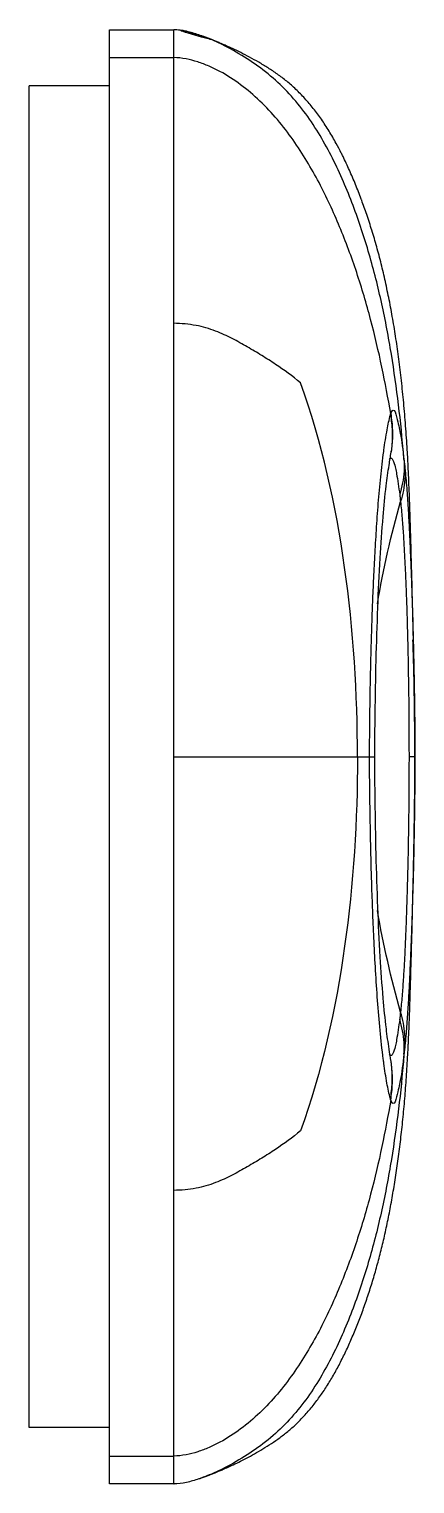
# Model space of a CAD drawing. Extents: x 12 to 460, y -119 to 203.
# Drawn here: x 409.69 to 414.49, y 90.84 to 108.95 of the extents above; entities that cross this region are included whole.
import ezdxf

# ---------------------------------------------------------------- set-up
doc = ezdxf.new("R2010")
doc.units = 0
doc.header["$LTSCALE"] = 16.335
doc.header["$MEASUREMENT"] = 0
doc.layers.get('0').update_dxf_attribs({"linetype": 'CONTINUOUS'})

msp = doc.modelspace()

# ---------------------------------------------------------------- linework, layer by layer
at = {"color": 7, "linetype": 'Continuous'}
for p, q in [((410.689, 90.844), (410.689, 108.944)), ((410.689, 108.944), (411.489, 108.944)), ((411.489, 90.844), (411.489, 108.944)), ((411.608, 108.933), (411.489, 108.944)), ((410.689, 108.597), (411.489, 108.597)), ((409.689, 91.544), (409.689, 108.244)), ((410.689, 108.244), (409.689, 108.244)), ((414.194, 103.697), (414.193, 103.692)), ((411.489, 99.894), (413.991, 99.894)), ((414.489, 99.894), (414.416, 99.894)), ((414.194, 96.091), (414.193, 96.095)), ((410.689, 91.544), (409.689, 91.544)), ((410.689, 91.191), (411.489, 91.191)), ((411.493, 90.844), (410.689, 90.844))]:
    msp.add_line(p, q, dxfattribs=at)
for points, knots in [([(411.602, 108.934), (411.64, 108.927), (411.695, 108.913), (411.776, 108.888), (411.837, 108.867), (411.887, 108.849), (411.913, 108.839), (411.922, 108.835), (412.036, 108.792), (411.426, 108.962), (411.637, 108.928), (411.593, 108.931), (411.581, 108.932)], [0, 0, 0, 0, 0.1147093, 0.1710416, 0.2547501, 0.3095285, 0.3292155, 0.3373135, 0.3407544, 0.6855377, 0.7072698, 0.7455284, 0.7455284, 0.7455284, 0.7455284]), ([(414.353, 103.596), (414.35, 103.638), (414.311, 104.103), (414.229, 104.778), (414.066, 105.613), (413.906, 106.23), (413.699, 106.835), (413.483, 107.324), (413.271, 107.698), (413.088, 107.964), (412.876, 108.209), (412.635, 108.424), (412.372, 108.608), (412.14, 108.739), (411.948, 108.826), (411.8, 108.882), (411.648, 108.929), (411.542, 108.943), (411.489, 108.944)], [0, 0, 0, 0, 0.124059, 1.400474, 2.038008, 2.674653, 3.311898, 3.953735, 4.276246, 4.599046, 4.92203, 5.244479, 5.565284, 5.882902, 6.041027, 6.199281, 6.357795, 6.516892, 6.516892, 6.516892, 6.516892]), ([(411.608, 108.933), (411.612, 108.932), (411.635, 108.928), (411.593, 108.931), (411.581, 108.932)], [0, 0, 0, 0, 0.01076442, 0.04902307, 0.04902307, 0.04902307, 0.04902307]), ([(411.976, 108.814), (411.975, 108.815), (411.971, 108.817), (411.966, 108.819), (411.961, 108.821), (411.956, 108.823), (411.951, 108.824), (411.947, 108.826), (411.943, 108.828), (411.939, 108.829), (411.936, 108.83), (411.933, 108.832), (411.929, 108.833), (411.926, 108.834), (411.924, 108.835), (411.921, 108.836), (411.918, 108.837), (411.915, 108.838), (411.913, 108.839), (411.91, 108.84), (411.907, 108.841), (411.905, 108.842), (411.902, 108.843), (411.899, 108.845), (411.895, 108.846), (411.892, 108.847), (411.888, 108.848), (411.884, 108.85), (411.879, 108.852), (411.874, 108.854), (411.868, 108.856), (411.862, 108.858), (411.858, 108.86), (411.856, 108.86)], [0, 0, 0, 0, 0.0059005, 0.0114829, 0.0168596, 0.0221213, 0.0271577, 0.0317686, 0.0360226, 0.039978, 0.0436833, 0.0471799, 0.050503, 0.0536836, 0.0567496, 0.0597261, 0.0626383, 0.0655111, 0.0683693, 0.0712382, 0.074145, 0.0771192, 0.0801949, 0.0834117, 0.0868174, 0.0904705, 0.094444, 0.0988295, 0.103741, 0.1093181, 0.1157209, 0.1231069, 0.128814, 0.128814, 0.128814, 0.128814]), ([(412.22, 108.709), (412.194, 108.721), (412.152, 108.741), (412.1, 108.764), (412.067, 108.778), (412.045, 108.787), (412.028, 108.794), (412.016, 108.799), (412.005, 108.803), (411.997, 108.806), (411.989, 108.809), (411.983, 108.812), (411.978, 108.814), (411.976, 108.814)], [0, 0, 0, 0, 0.0871325, 0.1390762, 0.1712875, 0.1939195, 0.2109578, 0.2243625, 0.2352509, 0.2443965, 0.2523066, 0.2593211, 0.2656837, 0.2656837, 0.2656837, 0.2656837]), ([(412.22, 108.709), (412.194, 108.721), (412.152, 108.741), (412.1, 108.764), (412.067, 108.778), (412.045, 108.787), (412.028, 108.794), (412.016, 108.799), (412.005, 108.803), (411.997, 108.806), (411.989, 108.809), (411.983, 108.812), (411.978, 108.814), (411.976, 108.814)], [0, 0, 0, 0, 0.0871325, 0.1390762, 0.1712875, 0.1939195, 0.2109578, 0.2243625, 0.2352509, 0.2443965, 0.2523066, 0.2593211, 0.2656837, 0.2656837, 0.2656837, 0.2656837]), ([(414.188, 104.166), (414.156, 104.359), (414.082, 104.751), (413.944, 105.338), (413.772, 105.923), (413.56, 106.494), (413.348, 106.955), (413.146, 107.313), (412.975, 107.576), (412.783, 107.829), (412.566, 108.06), (412.327, 108.263), (412.112, 108.404), (411.929, 108.493), (411.788, 108.546), (411.642, 108.586), (411.54, 108.597), (411.489, 108.597)], [0, 0, 0, 0, 0.587171, 1.198135, 1.808268, 2.415254, 3.022386, 3.33074, 3.644816, 3.963899, 4.282132, 4.595142, 4.900986, 5.051873, 5.202274, 5.353165, 5.50637, 5.50637, 5.50637, 5.50637]), ([(413.573, 107.409), (413.553, 107.449), (413.504, 107.542), (413.423, 107.683), (413.328, 107.829), (413.228, 107.964), (413.122, 108.089), (413.011, 108.202), (412.897, 108.303), (412.78, 108.391), (412.664, 108.469), (412.548, 108.539), (412.471, 108.582), (412.433, 108.602)], [0, 0, 0, 0, 0.136182, 0.314814, 0.488318, 0.656768, 0.820389, 0.978556, 1.130875, 1.277106, 1.417344, 1.552099, 1.681441, 1.681441, 1.681441, 1.681441]), ([(413.822, 106.835), (413.799, 106.897), (413.752, 107.018), (413.676, 107.195), (413.622, 107.31), (413.595, 107.367)], [0, 0, 0, 0, 0.197469, 0.3901553, 0.5782752, 0.5782752, 0.5782752, 0.5782752]), ([(414.394, 103.717), (414.388, 103.817), (414.375, 104.012), (414.351, 104.298), (414.323, 104.574), (414.291, 104.839), (414.255, 105.095), (414.215, 105.341), (414.171, 105.579), (414.123, 105.807), (414.072, 106.028), (414.016, 106.241), (413.956, 106.446), (413.893, 106.639), (413.849, 106.763), (413.827, 106.822)], [0, 0, 0, 0, 0.298816, 0.586251, 0.863112, 1.130096, 1.387927, 1.637277, 1.878569, 2.112205, 2.338665, 2.558422, 2.771774, 2.979284, 3.167291, 3.167291, 3.167291, 3.167291]), ([(413.066, 104.549), (412.966, 104.631), (412.808, 104.748), (412.583, 104.891), (412.403, 104.998), (412.248, 105.085), (412.116, 105.15), (411.968, 105.213), (411.805, 105.26), (411.629, 105.284), (411.536, 105.289), (411.489, 105.291)], [0, 0, 0, 0, 0.387131, 0.590654, 0.799668, 1.013715, 1.124791, 1.240957, 1.494596, 1.632065, 1.773064, 1.773064, 1.773064, 1.773064]), ([(413.775, 99.894), (413.775, 100.682), (413.676, 102.258), (413.333, 103.809), (413.066, 104.549)], [0, 0, 0, 0, 2.363715, 4.725597, 4.725597, 4.725597, 4.725597]), ([(414.103, 103.711), (414.115, 103.796), (414.138, 103.944), (414.168, 104.09), (414.184, 104.151)], [0, 0, 0, 0, 0.2577581, 0.4476093, 0.4476093, 0.4476093, 0.4476093]), ([(414.184, 104.151), (414.184, 104.154), (414.186, 104.159), (414.187, 104.163), (414.188, 104.166)], [0, 0, 0, 0, 0.00786566, 0.01470065, 0.01470065, 0.01470065, 0.01470065]), ([(414.184, 104.151), (414.196, 104.083), (414.212, 103.945), (414.206, 103.805), (414.199, 103.736)], [0, 0, 0, 0, 0.208312, 0.4163795, 0.4163795, 0.4163795, 0.4163795]), ([(414.188, 104.166), (414.192, 104.183), (414.232, 104.245), (414.277, 104.057), (414.316, 103.903), (414.341, 103.705), (414.353, 103.596)], [0, 0, 0, 0, 0.0539903, 0.1460213, 0.3573125, 0.6857273, 0.6857273, 0.6857273, 0.6857273]), ([(414.188, 104.166), (414.2, 104.097), (414.214, 103.959), (414.208, 103.802), (414.197, 103.715), (414.194, 103.697)], [0, 0, 0, 0, 0.2076438, 0.4151194, 0.4704179, 0.4704179, 0.4704179, 0.4704179]), ([(413.925, 99.894), (413.925, 99.949), (413.926, 100.061), (413.927, 100.23), (413.929, 100.406), (413.932, 100.592), (413.935, 100.794), (413.94, 101.014), (413.946, 101.254), (413.954, 101.512), (413.963, 101.79), (413.976, 102.085), (413.991, 102.396), (414.01, 102.718), (414.033, 103.048), (414.062, 103.373), (414.087, 103.588), (414.101, 103.693)], [0, 0, 0, 0, 0.165668, 0.335172, 0.508549, 0.692499, 0.893741, 1.11392, 1.3536, 1.612555, 1.890791, 2.186379, 2.498019, 2.82413, 3.156358, 3.488527, 3.804741, 3.804741, 3.804741, 3.804741]), ([(413.991, 99.894), (413.991, 100.072), (413.994, 100.471), (414.006, 101.091), (414.026, 101.738), (414.053, 102.335), (414.088, 102.84), (414.125, 103.226), (414.163, 103.493), (414.185, 103.632), (414.193, 103.686)], [0, 0, 0, 0, 0.534421, 1.197393, 1.860605, 2.474441, 2.991774, 3.378024, 3.637494, 3.801316, 3.801316, 3.801316, 3.801316]), ([(414.175, 103.595), (414.178, 103.602), (414.197, 103.63), (414.247, 103.517), (414.263, 103.398), (414.29, 103.246), (414.3, 103.159)], [0, 0, 0, 0, 0.022796, 0.0776722, 0.2341517, 0.495855, 0.495855, 0.495855, 0.495855]), ([(414.353, 103.596), (414.357, 103.548), (414.357, 103.449), (414.339, 103.302), (414.315, 103.206), (414.3, 103.159)], [0, 0, 0, 0, 0.1467232, 0.2941997, 0.4429366, 0.4429366, 0.4429366, 0.4429366]), ([(414.353, 103.596), (414.355, 103.579), (414.359, 103.543), (414.363, 103.507), (414.365, 103.489)], [0, 0, 0, 0, 0.0532608, 0.1083787, 0.1083787, 0.1083787, 0.1083787]), ([(414.365, 103.489), (414.368, 103.442), (414.368, 103.348), (414.349, 103.208), (414.325, 103.116), (414.31, 103.071)], [0, 0, 0, 0, 0.1402654, 0.2813633, 0.4238794, 0.4238794, 0.4238794, 0.4238794]), ([(414.365, 103.489), (414.373, 103.406), (414.388, 103.24), (414.405, 102.994), (414.418, 102.752), (414.429, 102.518), (414.438, 102.295), (414.446, 102.085), (414.453, 101.886), (414.459, 101.699), (414.464, 101.525), (414.468, 101.361), (414.472, 101.208), (414.475, 101.066), (414.478, 100.935), (414.48, 100.813), (414.482, 100.701), (414.484, 100.599), (414.485, 100.506), (414.486, 100.421), (414.487, 100.343), (414.488, 100.269), (414.488, 100.198), (414.489, 100.127), (414.489, 100.054), (414.489, 99.976), (414.489, 99.922), (414.489, 99.894)], [0, 0, 0, 0, 0.24938, 0.498401, 0.741943, 0.976987, 1.199995, 1.410822, 1.609479, 1.795963, 1.970679, 2.134233, 2.286846, 2.428852, 2.560484, 2.681958, 2.793597, 2.895792, 2.98897, 3.073533, 3.150717, 3.223049, 3.293269, 3.363781, 3.436413, 3.5131, 3.598004, 3.598004, 3.598004, 3.598004]), ([(414.3, 103.159), (414.302, 103.145), (414.305, 103.115), (414.309, 103.086), (414.31, 103.071)], [0, 0, 0, 0, 0.04360867, 0.08900946, 0.08900946, 0.08900946, 0.08900946]), ([(414.31, 103.071), (414.318, 103.002), (414.331, 102.862), (414.346, 102.652), (414.358, 102.442), (414.368, 102.236), (414.377, 102.038), (414.384, 101.849), (414.39, 101.671), (414.395, 101.504), (414.399, 101.348), (414.402, 101.201), (414.405, 101.063), (414.407, 100.935), (414.409, 100.817), (414.411, 100.708), (414.412, 100.608), (414.413, 100.516), (414.414, 100.432), (414.414, 100.357), (414.415, 100.287), (414.415, 100.222), (414.415, 100.159), (414.415, 100.096), (414.415, 100.032), (414.416, 99.964), (414.416, 99.918), (414.416, 99.894)], [0, 0, 0, 0, 0.208288, 0.420566, 0.632078, 0.839694, 1.038972, 1.227563, 1.405279, 1.572255, 1.729047, 1.876046, 2.013337, 2.141106, 2.259454, 2.368561, 2.468715, 2.560273, 2.643627, 2.719147, 2.787944, 2.852265, 2.914514, 2.976741, 3.040392, 3.106873, 3.179636, 3.179636, 3.179636, 3.179636]), ([(414.471, 101.349), (414.469, 101.441), (414.463, 101.662), (414.455, 102.009), (414.445, 102.382), (414.436, 102.696), (414.43, 102.887), (414.428, 102.958)], [0, 0, 0, 0, 0.27362, 0.665886, 1.038813, 1.394096, 1.609675, 1.609675, 1.609675, 1.609675]), ([(414.489, 99.894), (414.489, 100.32), (414.481, 100.805), (414.467, 101.29), (414.465, 101.349)], [0, 0, 0, 0, 1.277116, 1.45559, 1.45559, 1.45559, 1.45559]), ([(414.484, 100.612), (414.483, 100.665), (414.48, 100.864), (414.476, 101.11), (414.472, 101.303), (414.471, 101.349)], [0, 0, 0, 0, 0.1581903, 0.5966286, 0.7369895, 0.7369895, 0.7369895, 0.7369895]), ([(414.488, 100.279), (414.488, 100.288), (414.487, 100.308), (414.487, 100.329), (414.487, 100.341)], [0, 0, 0, 0, 0.02590033, 0.06178903, 0.06178903, 0.06178903, 0.06178903]), ([(414.488, 100.279), (414.488, 100.288), (414.487, 100.308), (414.487, 100.329), (414.487, 100.341)], [0, 0, 0, 0, 0.02590033, 0.06178903, 0.06178903, 0.06178903, 0.06178903]), ([(413.775, 99.894), (413.775, 99.106), (413.676, 97.53), (413.333, 95.979), (413.066, 95.238)], [0, 0, 0, 0, 2.363715, 4.725597, 4.725597, 4.725597, 4.725597]), ([(414.095, 96.134), (414.08, 96.252), (414.054, 96.494), (414.024, 96.861), (414, 97.23), (413.981, 97.59), (413.966, 97.934), (413.954, 98.258), (413.945, 98.56), (413.939, 98.84), (413.934, 99.096), (413.93, 99.327), (413.927, 99.534), (413.926, 99.72), (413.925, 99.837), (413.925, 99.894)], [0, 0, 0, 0, 0.356965, 0.730422, 1.103435, 1.466154, 1.810909, 2.136213, 2.438854, 2.71864, 2.975715, 3.207403, 3.412103, 3.595655, 3.765218, 3.765218, 3.765218, 3.765218]), ([(414.193, 96.101), (414.185, 96.153), (414.163, 96.289), (414.127, 96.551), (414.089, 96.934), (414.054, 97.437), (414.026, 98.035), (414.006, 98.684), (413.994, 99.31), (413.991, 99.713), (413.991, 99.894)], [0, 0, 0, 0, 0.157702, 0.412572, 0.794148, 1.309918, 1.925259, 2.591991, 3.258503, 3.801358, 3.801358, 3.801358, 3.801358]), ([(414.416, 99.894), (414.416, 99.87), (414.416, 99.825), (414.415, 99.76), (414.415, 99.7), (414.415, 99.641), (414.415, 99.582), (414.415, 99.52), (414.414, 99.455), (414.414, 99.384), (414.413, 99.306), (414.412, 99.221), (414.411, 99.128), (414.41, 99.027), (414.408, 98.918), (414.406, 98.799), (414.404, 98.672), (414.401, 98.536), (414.397, 98.391), (414.393, 98.237), (414.388, 98.073), (414.382, 97.899), (414.375, 97.715), (414.367, 97.523), (414.357, 97.323), (414.345, 97.121), (414.33, 96.918), (414.317, 96.783), (414.31, 96.717)], [0, 0, 0, 0, 0.071853, 0.135304, 0.194715, 0.252603, 0.311139, 0.372, 0.436844, 0.50743, 0.585021, 0.670043, 0.762881, 0.863898, 0.973416, 1.091672, 1.21874, 1.354713, 1.499745, 1.653943, 1.817759, 1.991643, 2.175597, 2.369343, 2.570214, 2.774362, 2.97896, 3.179636, 3.179636, 3.179636, 3.179636]), ([(414.489, 99.894), (414.489, 99.866), (414.489, 99.814), (414.489, 99.739), (414.489, 99.67), (414.488, 99.603), (414.488, 99.536), (414.487, 99.467), (414.486, 99.394), (414.486, 99.314), (414.484, 99.227), (414.483, 99.132), (414.481, 99.029), (414.479, 98.916), (414.477, 98.794), (414.474, 98.662), (414.471, 98.521), (414.467, 98.37), (414.462, 98.209), (414.457, 98.036), (414.451, 97.853), (414.444, 97.659), (414.436, 97.454), (414.427, 97.237), (414.417, 97.011), (414.403, 96.776), (414.387, 96.538), (414.373, 96.379), (414.365, 96.299)], [0, 0, 0, 0, 0.083849, 0.157073, 0.224923, 0.29058, 0.356668, 0.425163, 0.497961, 0.577051, 0.66384, 0.758798, 0.862343, 0.974874, 1.096745, 1.228225, 1.36944, 1.52063, 1.682067, 1.853995, 2.037045, 2.231414, 2.437067, 2.654085, 2.881939, 3.117384, 3.357646, 3.598004, 3.598004, 3.598004, 3.598004]), ([(414.487, 99.489), (414.488, 99.5), (414.488, 99.519), (414.488, 99.538), (414.488, 99.545)], [0, 0, 0, 0, 0.03315131, 0.05584083, 0.05584083, 0.05584083, 0.05584083]), ([(414.487, 99.489), (414.488, 99.5), (414.488, 99.519), (414.488, 99.538), (414.488, 99.545)], [0, 0, 0, 0, 0.03315131, 0.05584083, 0.05584083, 0.05584083, 0.05584083]), ([(414.471, 98.437), (414.472, 98.52), (414.477, 98.738), (414.482, 99), (414.484, 99.18), (414.485, 99.224)], [0, 0, 0, 0, 0.2482302, 0.6552353, 0.786761, 0.786761, 0.786761, 0.786761]), ([(414.431, 96.929), (414.434, 97.036), (414.441, 97.254), (414.45, 97.588), (414.459, 97.939), (414.466, 98.223), (414.47, 98.391), (414.471, 98.437)], [0, 0, 0, 0, 0.320065, 0.654391, 1.004239, 1.371075, 1.508705, 1.508705, 1.508705, 1.508705]), ([(414.31, 96.717), (414.309, 96.702), (414.305, 96.672), (414.302, 96.643), (414.3, 96.629)], [0, 0, 0, 0, 0.04540078, 0.08900945, 0.08900945, 0.08900945, 0.08900945]), ([(414.365, 96.299), (414.368, 96.346), (414.368, 96.44), (414.349, 96.58), (414.325, 96.672), (414.31, 96.717)], [0, 0, 0, 0, 0.1402654, 0.2813634, 0.4238796, 0.4238796, 0.4238796, 0.4238796]), ([(414.408, 96.327), (414.413, 96.426), (414.42, 96.593), (414.426, 96.761), (414.428, 96.83)], [0, 0, 0, 0, 0.2949622, 0.502858, 0.502858, 0.502858, 0.502858]), ([(414.3, 96.629), (414.29, 96.542), (414.263, 96.39), (414.247, 96.27), (414.197, 96.157), (414.178, 96.186), (414.175, 96.193)], [0, 0, 0, 0, 0.2617033, 0.4181828, 0.473059, 0.4958417, 0.4958417, 0.4958417, 0.4958417]), ([(414.353, 96.191), (414.357, 96.24), (414.357, 96.338), (414.339, 96.485), (414.315, 96.581), (414.3, 96.629)], [0, 0, 0, 0, 0.1467231, 0.2941995, 0.4429365, 0.4429365, 0.4429365, 0.4429365]), ([(414.353, 96.191), (414.35, 96.15), (414.311, 95.685), (414.229, 95.009), (414.066, 94.175), (413.906, 93.557), (413.699, 92.953), (413.483, 92.463), (413.271, 92.09), (413.088, 91.824), (412.876, 91.578), (412.635, 91.364), (412.372, 91.18), (412.14, 91.049), (411.948, 90.961), (411.8, 90.905), (411.648, 90.858), (411.542, 90.844), (411.489, 90.844)], [0, 0, 0, 0, 0.124059, 1.400474, 2.038008, 2.674653, 3.311898, 3.953735, 4.276246, 4.599046, 4.92203, 5.244479, 5.565284, 5.882902, 6.041027, 6.199281, 6.357795, 6.516892, 6.516892, 6.516892, 6.516892]), ([(413.827, 92.965), (413.827, 92.965), (413.849, 93.024), (413.891, 93.143), (413.95, 93.323), (414.005, 93.51), (414.058, 93.704), (414.106, 93.904), (414.151, 94.111), (414.193, 94.325), (414.231, 94.546), (414.267, 94.775), (414.299, 95.012), (414.327, 95.257), (414.353, 95.511), (414.375, 95.774), (414.39, 96.001), (414.398, 96.14), (414.401, 96.189)], [0, 0, 0, 0, 0.002065, 0.187694, 0.377705, 0.572567, 0.772757, 0.978532, 1.190203, 1.408162, 1.632734, 1.864213, 2.102979, 2.349591, 2.604602, 2.86855, 3.142066, 3.28678, 3.28678, 3.28678, 3.28678]), ([(414.353, 96.191), (414.341, 96.082), (414.316, 95.884), (414.277, 95.73), (414.232, 95.543), (414.192, 95.605), (414.188, 95.622)], [0, 0, 0, 0, 0.3284148, 0.539706, 0.631737, 0.6857273, 0.6857273, 0.6857273, 0.6857273]), ([(414.365, 96.299), (414.363, 96.281), (414.359, 96.245), (414.355, 96.209), (414.353, 96.191)], [0, 0, 0, 0, 0.0551179, 0.1083787, 0.1083787, 0.1083787, 0.1083787]), ([(414.184, 95.636), (414.167, 95.701), (414.137, 95.847), (414.114, 95.995), (414.103, 96.077)], [0, 0, 0, 0, 0.2000727, 0.4478445, 0.4478445, 0.4478445, 0.4478445]), ([(414.184, 95.636), (414.196, 95.705), (414.212, 95.843), (414.206, 95.982), (414.199, 96.051)], [0, 0, 0, 0, 0.208312, 0.4163797, 0.4163797, 0.4163797, 0.4163797]), ([(414.188, 95.622), (414.2, 95.69), (414.214, 95.828), (414.208, 95.986), (414.197, 96.072), (414.194, 96.091)], [0, 0, 0, 0, 0.2076438, 0.4151194, 0.4702597, 0.4702597, 0.4702597, 0.4702597]), ([(414.188, 95.622), (414.156, 95.429), (414.082, 95.036), (413.944, 94.449), (413.772, 93.865), (413.56, 93.294), (413.348, 92.832), (413.146, 92.475), (412.975, 92.212), (412.783, 91.959), (412.566, 91.727), (412.327, 91.524), (412.112, 91.384), (411.929, 91.295), (411.788, 91.241), (411.642, 91.202), (411.54, 91.191), (411.489, 91.191)], [0, 0, 0, 0, 0.587171, 1.198135, 1.808268, 2.415254, 3.022386, 3.33074, 3.644816, 3.963899, 4.282132, 4.595142, 4.900986, 5.051873, 5.202274, 5.353165, 5.50637, 5.50637, 5.50637, 5.50637]), ([(414.188, 95.622), (414.187, 95.624), (414.186, 95.629), (414.184, 95.634), (414.184, 95.636)], [0, 0, 0, 0, 0.00683499, 0.01470065, 0.01470065, 0.01470065, 0.01470065]), ([(413.066, 95.238), (412.966, 95.157), (412.808, 95.039), (412.583, 94.896), (412.403, 94.79), (412.248, 94.703), (412.116, 94.637), (411.968, 94.575), (411.805, 94.527), (411.629, 94.503), (411.536, 94.498), (411.489, 94.497)], [0, 0, 0, 0, 0.387131, 0.590654, 0.799668, 1.013715, 1.124791, 1.240957, 1.494596, 1.632065, 1.773064, 1.773064, 1.773064, 1.773064]), ([(413.621, 92.475), (413.646, 92.528), (413.694, 92.634), (413.763, 92.798), (413.806, 92.909), (413.827, 92.965)], [0, 0, 0, 0, 0.1738513, 0.3515022, 0.5310656, 0.5310656, 0.5310656, 0.5310656]), ([(412.467, 91.204), (412.502, 91.223), (412.573, 91.263), (412.679, 91.329), (412.787, 91.402), (412.895, 91.484), (413.001, 91.576), (413.103, 91.678), (413.2, 91.79), (413.294, 91.911), (413.382, 92.041), (413.467, 92.179), (413.519, 92.274), (413.545, 92.323)], [0, 0, 0, 0, 0.118827, 0.244248, 0.375112, 0.510608, 0.650311, 0.794372, 0.942909, 1.095737, 1.252879, 1.414504, 1.580437, 1.580437, 1.580437, 1.580437]), ([(412.273, 91.103), (412.305, 91.119), (412.37, 91.152), (412.435, 91.186), (412.467, 91.204)], [0, 0, 0, 0, 0.1071233, 0.2187382, 0.2187382, 0.2187382, 0.2187382]), ([(411.803, 90.909), (411.805, 90.909), (411.809, 90.911), (411.817, 90.913), (411.826, 90.917), (411.836, 90.92), (411.846, 90.924), (411.855, 90.927), (411.863, 90.93), (411.87, 90.932), (411.876, 90.934), (411.881, 90.936), (411.886, 90.938), (411.89, 90.94), (411.893, 90.941), (411.897, 90.942), (411.9, 90.944), (411.903, 90.945), (411.906, 90.946), (411.909, 90.947), (411.912, 90.948), (411.915, 90.949), (411.918, 90.95), (411.92, 90.951), (411.923, 90.952), (411.926, 90.954), (411.929, 90.955), (411.933, 90.956), (411.936, 90.957), (411.94, 90.959), (411.944, 90.96), (411.948, 90.962), (411.953, 90.964), (411.958, 90.966), (411.963, 90.968), (411.968, 90.97), (411.974, 90.972), (411.98, 90.975), (411.987, 90.977), (411.995, 90.98), (412.004, 90.984), (412.015, 90.988), (412.029, 90.994), (412.048, 91.002), (412.077, 91.014), (412.124, 91.034), (412.161, 91.051), (412.184, 91.062)], [0, 0, 0, 0, 0.0051005, 0.0141743, 0.0242404, 0.0348164, 0.0452252, 0.0548597, 0.0633976, 0.0708023, 0.0771989, 0.0827637, 0.087667, 0.0920535, 0.09604, 0.099719, 0.1031642, 0.1064344, 0.1095781, 0.1126356, 0.1156421, 0.1186287, 0.1216244, 0.1246572, 0.1277549, 0.1309467, 0.1342637, 0.1377398, 0.1414117, 0.1453217, 0.1495197, 0.1540656, 0.1590327, 0.1644674, 0.1700749, 0.1758625, 0.1819514, 0.1884979, 0.1957152, 0.2038991, 0.2134567, 0.2250171, 0.2396284, 0.2592119, 0.2878727, 0.3339477, 0.410635, 0.410635, 0.410635, 0.410635]), ([(411.98, 90.974), (411.982, 90.975), (411.987, 90.977), (411.995, 90.98), (412.004, 90.984), (412.015, 90.988), (412.029, 90.994), (412.048, 91.002), (412.077, 91.014), (412.124, 91.034), (412.161, 91.051), (412.184, 91.062)], [0, 0, 0, 0, 0.0072173, 0.0154012, 0.0249588, 0.0365192, 0.0511304, 0.0707139, 0.0993747, 0.1454498, 0.222137, 0.222137, 0.222137, 0.222137]), ([(411.489, 90.844), (411.491, 90.844), (411.497, 90.844), (411.491, 90.844), (411.49, 90.844)], [0, 0, 0, 0, 0.004647484, 0.008347377, 0.008347377, 0.008347377, 0.008347377])]:
    msp.add_open_spline(points, degree=3, knots=knots, dxfattribs=at)
for points in [[(411.602, 108.934), (411.604, 108.933), (411.606, 108.933), (411.608, 108.932)], [(412.322, 108.66), (412.289, 108.677), (412.255, 108.693), (412.22, 108.709)], [(412.433, 108.602), (412.397, 108.622), (412.36, 108.641), (412.322, 108.66)], [(413.595, 107.367), (413.588, 107.381), (413.58, 107.395), (413.573, 107.409)], [(413.827, 106.822), (413.825, 106.826), (413.824, 106.831), (413.822, 106.835)], [(414.101, 103.693), (414.101, 103.699), (414.102, 103.705), (414.103, 103.711)], [(414.193, 103.686), (414.193, 103.69), (414.194, 103.693), (414.194, 103.697)], [(414.199, 103.736), (414.197, 103.723), (414.196, 103.71), (414.194, 103.697)], [(414.401, 103.599), (414.399, 103.638), (414.396, 103.678), (414.394, 103.717)], [(414.406, 103.491), (414.405, 103.527), (414.403, 103.563), (414.401, 103.599)], [(414.41, 103.406), (414.409, 103.435), (414.408, 103.463), (414.406, 103.491)], [(414.41, 103.406), (414.409, 103.435), (414.408, 103.463), (414.406, 103.491)], [(414.424, 103.082), (414.42, 103.19), (414.415, 103.298), (414.41, 103.406)], [(414.023, 101.8), (414.096, 102.228), (414.192, 102.653), (414.31, 103.071)], [(414.428, 102.958), (414.426, 103), (414.425, 103.041), (414.424, 103.082)], [(414.487, 100.341), (414.486, 100.431), (414.485, 100.522), (414.484, 100.612)], [(414.488, 99.545), (414.489, 99.661), (414.489, 99.778), (414.489, 99.894)], [(414.485, 99.224), (414.486, 99.312), (414.487, 99.401), (414.487, 99.489)], [(414.31, 96.717), (414.193, 97.132), (414.097, 97.555), (414.024, 97.98)], [(414.428, 96.83), (414.429, 96.863), (414.43, 96.896), (414.431, 96.929)], [(414.401, 96.189), (414.403, 96.225), (414.405, 96.261), (414.406, 96.297)], [(414.406, 96.297), (414.407, 96.307), (414.407, 96.317), (414.408, 96.327)], [(414.103, 96.077), (414.101, 96.096), (414.098, 96.115), (414.095, 96.134)], [(414.194, 96.091), (414.194, 96.094), (414.193, 96.098), (414.193, 96.101)], [(414.194, 96.091), (414.194, 96.094), (414.193, 96.098), (414.193, 96.101)], [(414.199, 96.051), (414.197, 96.064), (414.196, 96.078), (414.194, 96.091)], [(413.545, 92.323), (413.571, 92.373), (413.596, 92.424), (413.621, 92.475)], [(412.184, 91.062), (412.214, 91.075), (412.243, 91.089), (412.273, 91.103)], [(411.493, 90.844), (411.492, 90.844), (411.491, 90.844), (411.49, 90.844)]]:
    msp.add_open_spline(points, degree=3, dxfattribs=at)

doc.saveas('drawing.dxf')
